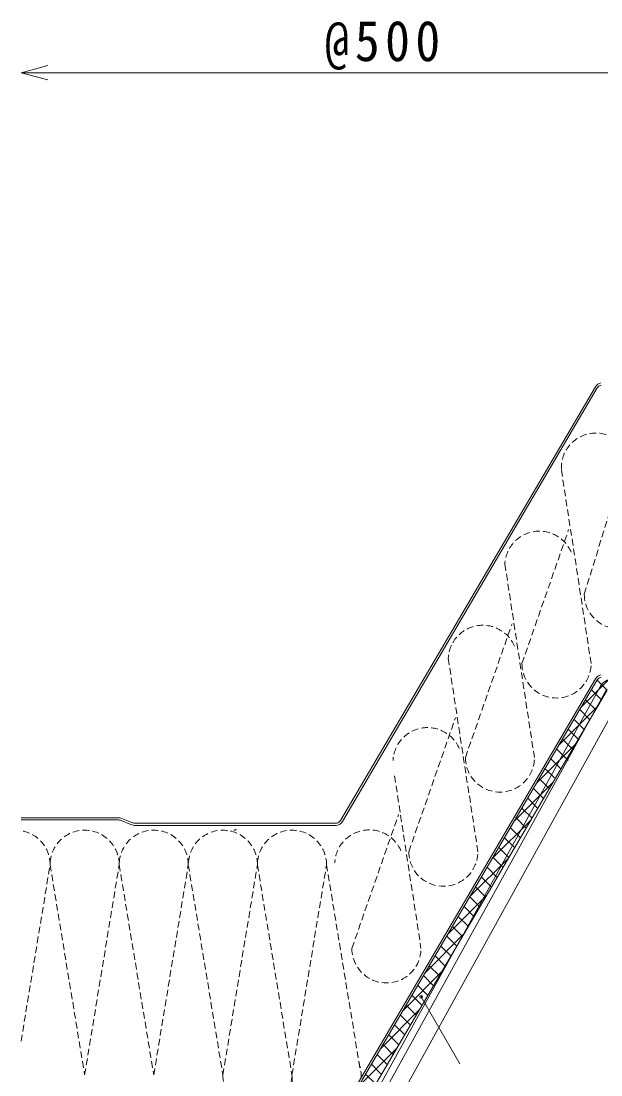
# Model space of a CAD drawing. Units: millimetres, scale not verified. Extents: x -1135 to 2170, y -1086 to 2575.
# Drawn here: x 1082 to 1291.8, y 1659.5 to 2040.6 of the extents above; entities that cross this region are included whole.
import ezdxf

# ---------------------------------------------------------------- set-up
doc = ezdxf.new("R2010")
doc.units = ezdxf.units.MM
doc.header["$LTSCALE"] = 2
doc.header["$PDMODE"] = 32
doc.header["$PDSIZE"] = 1
doc.linetypes.add('DASHED1', pattern=[1.8, 1.2, -0.6])
doc.layers.add('0-2', color=4, linetype='Continuous', lineweight=18)
doc.styles.add('ＭＳ ゴシック', font='')
doc.styles.get('ＭＳ ゴシック').set_extended_font_data('MS Gothic')

msp = doc.modelspace()

# ---------------------------------------------------------------- linework, layer by layer
at = {"layer": '0-2', "color": 7}
for p, q in [((1082.017, 2021.882), (1091.676, 2024.47)), ((1082.017, 2021.882), (1091.676, 2019.293)), ((1082.017, 2021.882), (1332.617, 2021.882)), ((1199.23, 1632.927), (1291.505, 1799.9)), ((1201.419, 1631.718), (1293.779, 1798.846)), ((1202.597, 1642.99), (1294.074, 1798.603)), ((1208.274, 1631.718), (1297.318, 1792.846)), ((1226.787, 1687.754), (1240.77, 1663.538))]:
    msp.add_line(p, q, dxfattribs=at)
at = {"layer": '0-2', "color": 3}
for p, q in [((1289.795, 1908.352), (1197.596, 1751.511)), ((1198.287, 1751.107), (1290.485, 1907.948)), ((1289.795, 1802.768), (1197.596, 1645.927)), ((1198.287, 1645.523), (1290.485, 1802.364)), ((1117.017, 1752.52), (1082.017, 1752.52)), ((1117.017, 1751.72), (1082.017, 1751.72)), ((1121.775, 1750.063), (1118.205, 1751.491)), ((1122.072, 1750.806), (1118.502, 1752.234)), ((1195.869, 1750.52), (1123.557, 1750.52)), ((1123.557, 1749.72), (1195.869, 1749.72))]:
    msp.add_line(p, q, dxfattribs=at)
at = {"layer": '0-2', "linetype": 'DASHED1', "lineweight": 9}
for p, q in [((1285.774, 1833.346), (1301.453, 1884.046)), ((1277.507, 1878.24), (1288.23, 1808.285)), ((1263.23, 1808.285), (1280.114, 1856.704)), ((1257.029, 1844.213), (1266.587, 1781.856)), ((1257.029, 1844.213), (1267.752, 1774.258)), ((1242.752, 1774.258), (1259.636, 1822.677)), ((1236.55, 1810.186), (1247.274, 1740.231)), ((1222.274, 1740.231), (1239.157, 1788.65)), ((1217.139, 1767.626), (1226.698, 1705.268)), ((1201.697, 1705.268), (1218.581, 1753.687)), ((1082.017, 1671.667), (1092.517, 1735.509))]:
    msp.add_line(p, q, dxfattribs=at)
at = {"layer": '0-2', "lineweight": 9}
for p, q in [((1284.75, 1792.609), (1296.111, 1803.97)), ((1288.35, 1798.733), (1292.003, 1795.081)), ((1290.445, 1802.297), (1294.097, 1798.644)), ((1286.256, 1795.171), (1289.908, 1791.518)), ((1276.682, 1778.884), (1290.754, 1792.956)), ((1284.162, 1791.609), (1287.814, 1787.956)), ((1282.067, 1788.046), (1285.72, 1784.394)), ((1279.974, 1784.483), (1283.626, 1780.831)), ((1277.879, 1780.921), (1281.532, 1777.268)), ((1268.613, 1765.159), (1282.686, 1779.231)), ((1275.785, 1777.358), (1279.923, 1773.22)), ((1273.691, 1773.795), (1277.438, 1770.048)), ((1271.392, 1770.438), (1274.953, 1766.876)), ((1260.546, 1751.434), (1274.618, 1765.506)), ((1269.502, 1766.671), (1273.155, 1763.018)), ((1267.408, 1763.108), (1271.061, 1759.455)), ((1265.313, 1759.545), (1268.966, 1755.893)), ((1263.219, 1755.982), (1266.872, 1752.33)), ((1252.477, 1737.709), (1266.549, 1751.781)), ((1261.125, 1752.42), (1264.778, 1748.767)), ((1256.936, 1745.294), (1260.589, 1741.642)), ((1259.031, 1748.857), (1262.683, 1745.205)), ((1254.842, 1741.732), (1258.495, 1738.079)), ((1244.409, 1723.984), (1258.481, 1738.056)), ((1252.748, 1738.17), (1256.401, 1734.517)), ((1250.654, 1734.607), (1254.306, 1730.954)), ((1248.56, 1731.044), (1252.212, 1727.392)), ((1246.465, 1727.481), (1250.118, 1723.829)), ((1236.341, 1710.258), (1250.413, 1724.33)), ((1244.371, 1723.919), (1248.024, 1720.267)), ((1242.277, 1720.356), (1245.929, 1716.704)), ((1240.182, 1716.794), (1243.835, 1713.141)), ((1238.088, 1713.231), (1241.741, 1709.579)), ((1228.272, 1696.533), (1242.344, 1710.605)), ((1235.994, 1709.669), (1239.647, 1706.016)), ((1233.9, 1706.106), (1237.552, 1702.453)), ((1231.806, 1702.543), (1235.458, 1698.891)), ((1220.205, 1682.81), (1234.277, 1696.882)), ((1229.711, 1698.981), (1233.364, 1695.328)), ((1227.616, 1695.418), (1231.27, 1691.765)), ((1223.429, 1688.293), (1227.081, 1684.64)), ((1225.522, 1691.856), (1229.175, 1688.203)), ((1221.334, 1684.73), (1224.986, 1681.077)), ((1212.138, 1669.086), (1226.21, 1683.158)), ((1219.24, 1681.168), (1222.892, 1677.515)), ((1217.145, 1677.605), (1220.798, 1673.953)), ((1215.051, 1674.043), (1218.704, 1670.39)), ((1204.071, 1655.363), (1218.143, 1669.435)), ((1212.957, 1670.48), (1216.61, 1666.827)), ((1210.863, 1666.917), (1214.515, 1663.264)), ((1208.768, 1663.354), (1212.421, 1659.702)), ((1206.674, 1659.792), (1210.327, 1656.14))]:
    msp.add_line(p, q, dxfattribs=at)
at = {"layer": '0-2', "linetype": 'DASHED1', "lineweight": 9}
for points in [[(1092.517, 1735.509), (1105.017, 1659.509), (1117.517, 1735.509), (1130.017, 1659.509), (1142.517, 1735.509), (1155.017, 1659.509)], [(1155.017, 1659.51), (1167.517, 1735.51), (1180.017, 1659.51)], [(1180.017, 1659.51), (1192.517, 1735.51), (1204.72, 1661.321)]]:
    msp.add_lwpolyline(points, dxfattribs=at)
at = {"layer": '0-2', "color": 3}
for centre, radius, start, end in [((1292.212, 1906.939), 2.8, 98.638, 149.69594), ((1292.212, 1906.939), 2, 98.638, 149.69594), ((1292.212, 1801.356), 2.8, 98.638, 149.69594), ((1292.212, 1801.356), 2, 98.638, 149.69594), ((1117.017, 1748.52), 4, 68.19859, 90), ((1117.017, 1748.52), 3.2, 68.19859, 90), ((1123.557, 1754.52), 4.8, 248.19858, 269.99998), ((1123.557, 1754.52), 4, 248.19858, 269.99998), ((1195.869, 1752.52), 2, 270, 329.69595), ((1195.869, 1752.52), 2.8, 270, 329.69595)]:
    msp.add_arc(centre, radius, start, end, dxfattribs=at)
at = {"layer": '0-2', "linetype": 'DASHED1', "lineweight": 9}
for centre, radius, start, end in [((1289.978, 1879.091), 12.5, 23.35745, 183.90128), ((1269.515, 1843.629), 12.5, 23.35745, 177.32076), ((1298.273, 1833.346), 12.5, 179.99997, 359.99998), ((1249.037, 1809.602), 12.5, 23.35745, 177.32076), ((1275.73, 1808.285), 12.5, 179.99997, 359.99998), ((1229.076, 1772.603), 12.5, 23.35745, 177.32076), ((1255.252, 1774.258), 12.5, 179.99997, 359.99998), ((1080.017, 1735.509), 12.5, 0, 80.79446), ((1105.017, 1735.509), 12.5, 0, 179.99997), ((1130.017, 1735.509), 12.5, 0, 179.99997), ((1155.017, 1735.509), 12.5, 0, 179.99997), ((1159.03, 1749.009), 1, 270, 321.93434), ((1180.017, 1735.51), 12.5, 0, 179.99997), ((1207.982, 1735.613), 12.5, 23.35745, 177.32076), ((1234.774, 1740.231), 12.5, 179.99997, 359.99998), ((1214.197, 1705.268), 12.5, 179.99997, 359.99998), ((1192.517, 1659.51), 12.5, 355.27174, 21.44275), ((1167.517, 1659.51), 12.5, 179.99997, 359.99998), ((1192.517, 1659.51), 12.5, 179.99997, 303.83014)]:
    msp.add_arc(centre, radius, start, end, dxfattribs=at)
at = {"layer": '0-2', "color": 7}
msp.add_arc((1296.144, 1797.336), 5.3, 89.99998, 151.07355, dxfattribs=at)
at = {"layer": '0-2', "color": 3}
msp.add_point((1226.787, 1687.754), dxfattribs=at)

# ---------------------------------------------------------------- texts
at = {"layer": '0-2', "color": 2, "insert": (1191.817, 2022.882), "char_height": 14.66, "attachment_point": 7, "style": 'ＭＳ ゴシック'}
msp.add_mtext('\\T1.22;\\W0.9;@500', dxfattribs=at)

doc.saveas('drawing.dxf')
